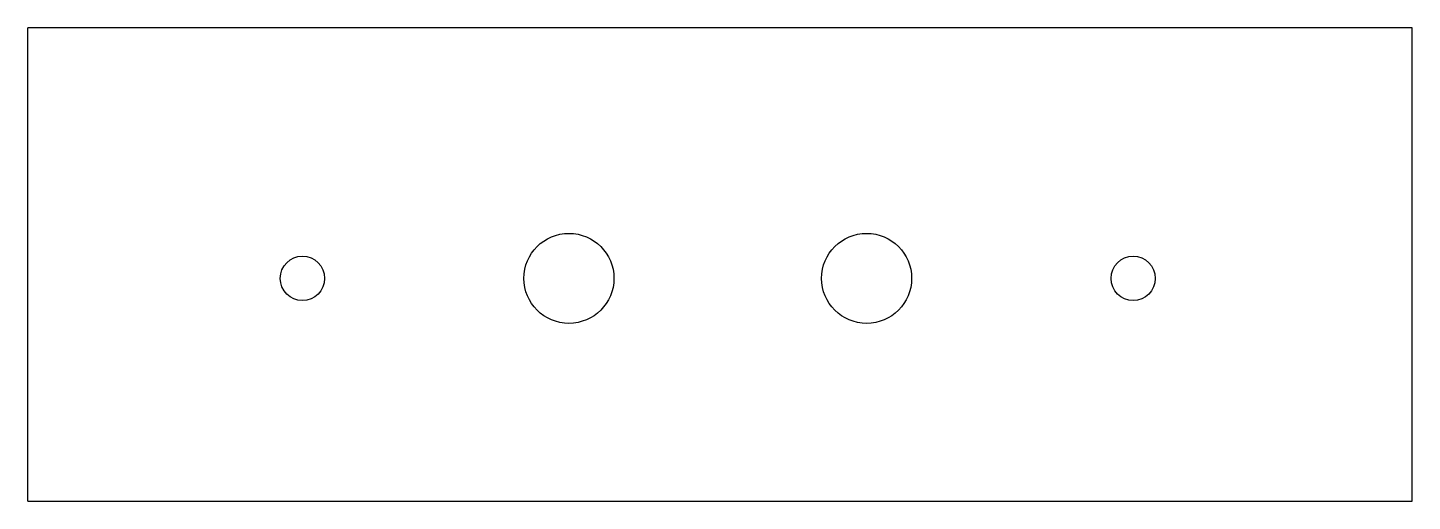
# Model space of a CAD drawing. Header units: millimetres. Extents: x 0 to 100, y 0 to 34.
import ezdxf

# ---------------------------------------------------------------- set-up
doc = ezdxf.new("R2010")
doc.units = ezdxf.units.MM

msp = doc.modelspace()

# ---------------------------------------------------------------- linework, layer by layer
at = {"layer": '20'}
for p, q in [((0, 0), (0, 34.2)), ((100, 34.2), (0, 34.2)), ((100, 0), (100, 34.2)), ((0, 0), (100, 0))]:
    msp.add_line(p, q, dxfattribs=at)
for centre, radius in [((39.09, 16.1), 3.25), ((60.59, 16.1), 3.25), ((19.84, 16.1), 1.6), ((79.84, 16.1), 1.6)]:
    msp.add_circle(centre, radius, dxfattribs=at)

doc.saveas('drawing.dxf')
